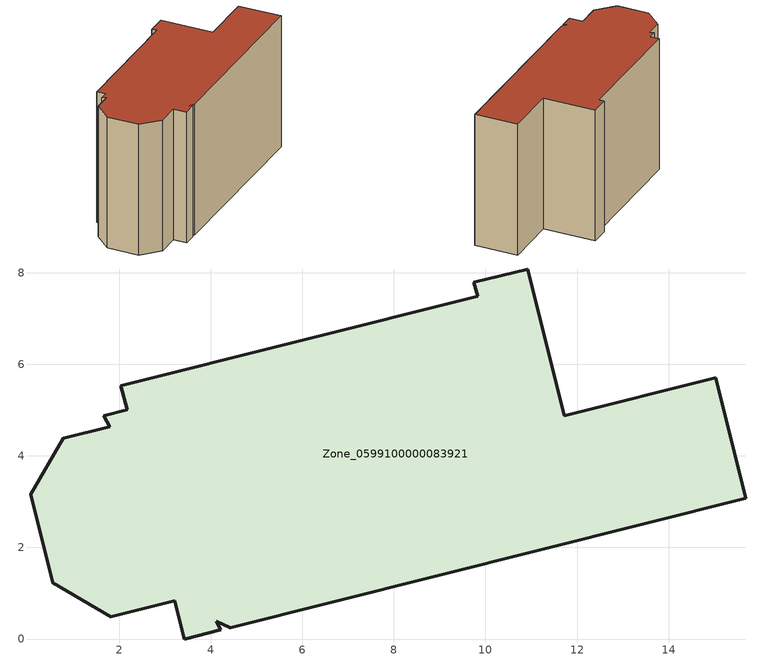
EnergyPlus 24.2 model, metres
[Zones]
Zone_0599100000083921
 floor ground (C_G): 3.21,0.83 1.82,0.48 0.56,1.22 0.08,3.17 0.78,4.38 1.8,4.63 1.66,4.87 2.18,5 2.04,5.53 9.83,7.49 9.75,7.79 10.92,8.08 11.72,4.87 15.03,5.7 15.68,3.07 4.43,0.25 4.12,0.39 4.22,0.2 3.42,0 z0
 wall outside (C_F): 1.82,0.48 3.21,0.83 3.42,0 4.22,0.2 4.12,0.39 4.43,0.25 15.68,3.07 15.03,5.7 11.72,4.87 10.92,8.08 9.75,7.79 9.83,7.49 2.04,5.53 2.18,5 1.66,4.87 1.8,4.63 0.78,4.38 0.08,3.17 0.56,1.22 1.82,0.48 z0:8.55
 roof outside (C_R): 3.42,0 4.22,0.2 4.12,0.39 4.43,0.25 15.68,3.07 15.03,5.7 11.72,4.87 10.92,8.08 9.75,7.79 9.83,7.49 2.04,5.53 2.18,5 1.66,4.87 1.8,4.63 0.78,4.38 0.08,3.17 0.56,1.22 1.82,0.48 3.21,0.83 z8.55
[BUILDING]
Pand.0599100000083921: North Axis=0; Terrain=City; Loads Convergence Tolerance Value=0.04; Temperature Convergence Tolerance Value=0.4; Solar Distribution=FullExterior; Maximum Number of Warmup Days=25; Minimum Number of Warmup Days=1
[Site:Location]
Rotterdam.The.Hague.AP_ZH_NLD Design_Conditions: Latitude=51.96; Longitude=4.45; Time Zone=1; Elevation=-4.5
[SITE:GROUNDTEMPERATURE:BUILDINGSURFACE]
18, 18, 18, 18, 18, 18, 18, 18, 18, 18, 18, 18
[MATERIAL] Thermal Absorptance=0.9; Solar Absorptance=0.7; Visible Absorptance=0.7
Name | Roughness | Thickness | Conductivity | Density | Specific Heat
G.TC.1975-1991 | MediumSmooth | 0.15 | 0.288461 | 540 | 1210
F.TC.1975-1991 | Rough | 0.3 | 0.230769 | 1920 | 840
R.TC.1975-1991 | MediumRough | 0.2 | 0.153846 | 1500 | 1000
[CONSTRUCTION]
C_G: G.TC.1975-1991
C_F: F.TC.1975-1991
C_R: R.TC.1975-1991
[ZONE]
Zone_0599100000083921: Type=1; Multiplier=1; Ceiling Height=Autocalculate; Volume=Autocalculate; Floor Area=autocalculate; Part of Total Floor Area=Yes
[ZONEINFILTRATION:DESIGNFLOWRATE]
Infil_Zone_0599100000083921: Zone or ZoneList or Space or SpaceList=Zone_0599100000083921; Schedule=AlwaysOn; Design Flow Rate Calculation Method=Flow/Area; Flow Rate per Floor Area=0.003; Constant Term Coefficient=1; Temperature Term Coefficient=0; Velocity Term Coefficient=0; Velocity Squared Term Coefficient=0
[HVACTEMPLATE:ZONE:IDEALLOADSAIRSYSTEM]
Zone_0599100000083921: Maximum Heating Supply Air Temperature=50; Minimum Cooling Supply Air Temperature=13; Maximum Heating Supply Air Humidity Ratio=0.0156; Minimum Cooling Supply Air Humidity Ratio=0.0077; Heating Limit=NoLimit; Cooling Limit=NoLimit; Dehumidification Control Type=ConstantSensibleHeatRatio; Cooling Sensible Heat Ratio=0.7; Dehumidification Setpoint=60; Humidification Control Type=None; Humidification Setpoint=30; Outdoor Air Method=None; Outdoor Air Flow Rate per Person=0.00944; Outdoor Air Flow Rate per Zone Floor Area=0; Outdoor Air Flow Rate per Zone=0; Demand Controlled Ventilation Type=None; Outdoor Air Economizer Type=NoEconomizer; Heat Recovery Type=None; Sensible Heat Recovery Effectiveness=0.7; Latent Heat Recovery Effectiveness=0.65
[ZONECONTROL:THERMOSTAT]
ThermostatControl_Zone_0599100000083921: Zone or ZoneList=Zone_0599100000083921; Control Type Schedule=DualSetpointControlType; Control 1=Thermostat_Zone_0599100000083921; Temperature Difference Between Cutout And Setpoint=0
[THERMOSTATSETPOINT:DUALSETPOINT]
Thermostat_Zone_0599100000083921: Heating Setpoint Temperature Schedule=HeatingSetpoint_Zone_0599100000083921; Cooling Setpoint Temperature Schedule=CoolingSetpoint_Zone_0599100000083921
[SCHEDULE:COMPACT]
HeatingSetpoint_Zone_0599100000083921: Through: 12/31, For: AllDays, Until: 24:00, 21
CoolingSetpoint_Zone_0599100000083921: Through: 12/31, For: AllDays, Until: 24:00, 24
DualSetpointControlType: Through: 12/31, For: AllDays, Until: 24:00, 4
AlwaysOn: Through: 12/31, For: AllDays, Until: 24:00, 1
